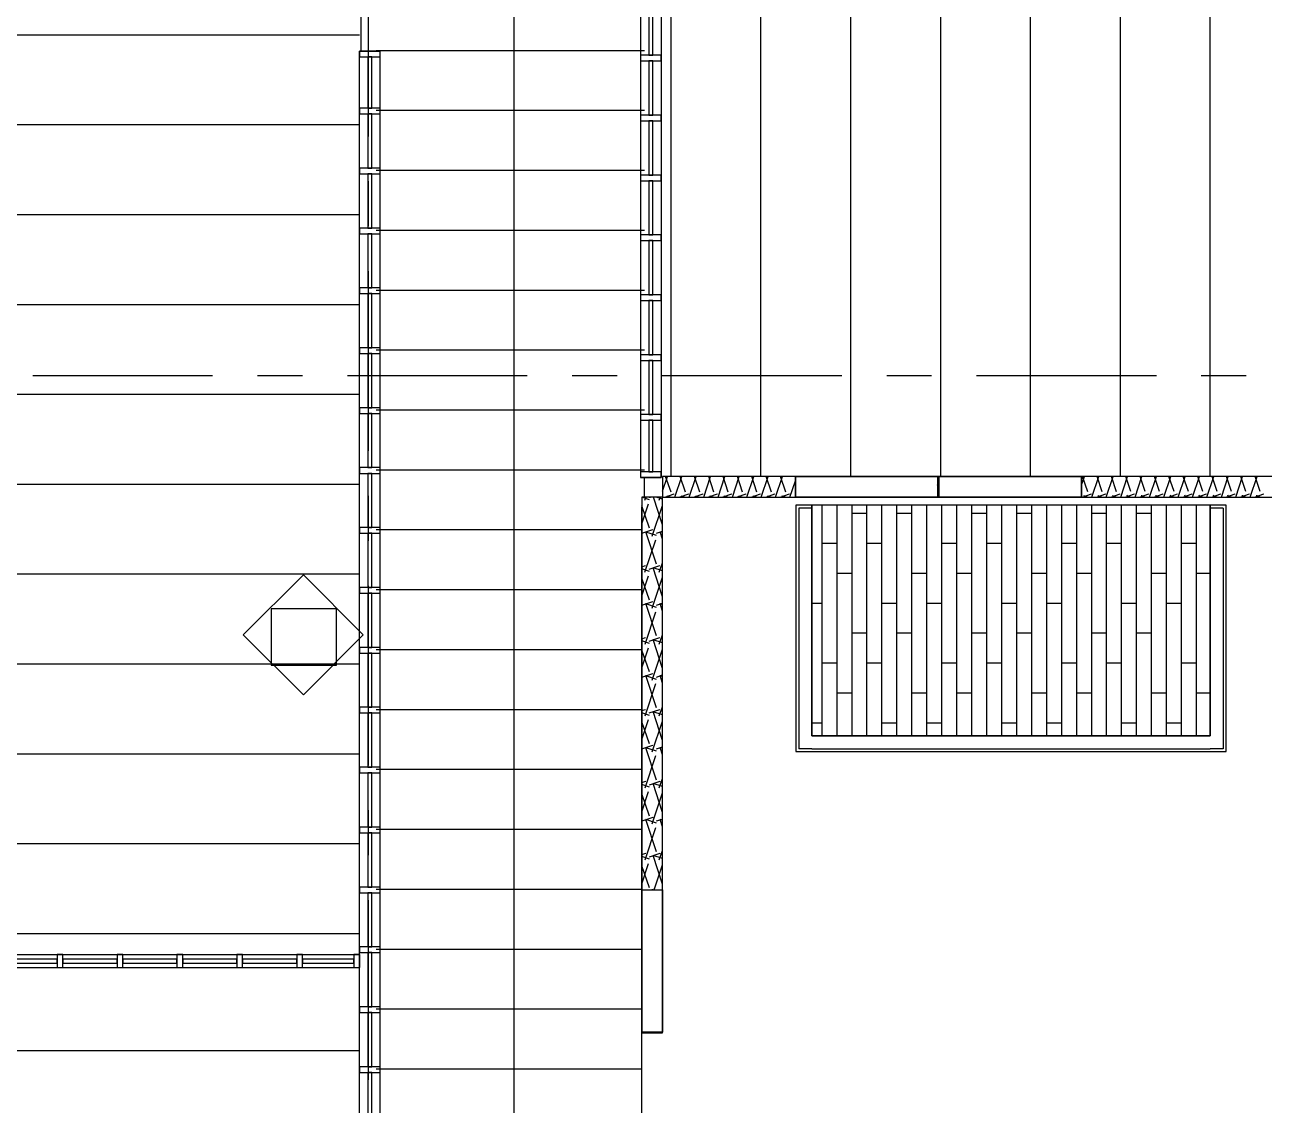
# Model space of a CAD drawing. Extents: x 0 to 3024, y 0 to 2160.
# Drawn here: x 518.8 to 767, y 1172.2 to 1388.6 of the extents above; entities that cross this region are included whole.
import ezdxf

# ---------------------------------------------------------------- set-up
doc = ezdxf.new("R2010")
doc.units = 0
doc.layers.add('CTR-1st_Phase-Structure_S213-THIRD_FLOOR_FRAMING_PLAN', color=7, linetype='CONTINUOUS')

msp = doc.modelspace()

# ---------------------------------------------------------------- linework, layer by layer
at = {"layer": 'CTR-1st_Phase-Structure_S213-THIRD_FLOOR_FRAMING_PLAN', "color": 7}
for points in [[(616.739985, 1153.320025), (616.739985, 1666.980012)], [(586.079985, 1426.680018), (586.079985, 1383.300019)], [(642.059984, 1393.920019), (642.059984, 1381.920019)], [(646.199984, 1393.920019), (646.199984, 1381.920019)], [(585.779985, 1383.300019), (589.919985, 1383.300019)], [(585.779985, 1371.30002), (585.779985, 1383.300019)], [(589.919985, 1371.30002), (589.919985, 1383.300019)], [(642.059984, 1381.920019), (642.059984, 1369.92002)], [(646.199984, 1381.920019), (646.199984, 1369.92002)], [(585.779985, 1359.30002), (585.779985, 1371.30002)], [(589.919985, 1359.30002), (589.919985, 1371.30002)], [(642.059984, 1369.92002), (642.059984, 1357.92002)], [(646.199984, 1369.92002), (646.199984, 1357.92002)], [(585.779985, 1347.30002), (585.779985, 1359.30002)], [(589.919985, 1347.30002), (589.919985, 1359.30002)], [(642.059984, 1357.92002), (642.059984, 1345.92002)], [(646.199984, 1357.92002), (646.199984, 1345.92002)], [(585.779985, 1335.300021), (585.779985, 1347.30002)], [(589.919985, 1335.300021), (589.919985, 1347.30002)], [(642.059984, 1345.92002), (642.059984, 1333.920021)], [(646.199984, 1345.92002), (646.199984, 1333.920021)], [(585.779985, 1323.300021), (585.779985, 1335.300021)], [(589.919985, 1323.300021), (589.919985, 1335.300021)], [(642.059984, 1333.920021), (642.059984, 1321.920021)], [(646.199984, 1333.920021), (646.199984, 1321.920021)], [(585.779985, 1311.300021), (585.779985, 1323.300021)], [(589.919985, 1311.300021), (589.919985, 1323.300021)], [(642.059984, 1321.920021), (642.059984, 1309.920021)], [(646.199984, 1321.920021), (646.199984, 1309.920021)], [(585.779985, 1299.300022), (585.779985, 1311.300021)], [(589.919985, 1299.300022), (589.919985, 1311.300021)], [(642.059984, 1309.920021), (642.059984, 1297.920022)], [(646.199984, 1309.920021), (646.199984, 1297.920022)], [(585.779985, 1287.300022), (585.779985, 1299.300022)], [(589.919985, 1287.300022), (589.919985, 1299.300022)], [(646.199984, 1297.920022), (642.059984, 1297.920022)], [(642.839984, 1294.020022), (642.839984, 1297.920022)], [(673.079983, 1298.160022), (646.499984, 1298.160022), (646.499984, 1294.020022), (673.079983, 1294.020022), (673.079983, 1298.160022), (701.579982, 1298.160022)], [(673.079983, 1298.160022), (673.079983, 1294.020022)], [(701.579982, 1298.160022), (701.579982, 1294.020022)], [(701.879982, 1298.160022), (730.379982, 1298.160022)], [(701.879982, 1294.020022), (701.879982, 1298.160022)], [(794.03998, 1298.160022), (730.379982, 1298.160022), (730.379982, 1294.020022), (817.07998, 1294.020022), (817.07998, 1298.160022)], [(730.379982, 1294.020022), (730.379982, 1298.160022)], [(701.579982, 1294.020022), (673.079983, 1294.020022)], [(730.379982, 1294.020022), (701.879982, 1294.020022)], [(642.359984, 988.980029), (642.359984, 1291.980022)], [(676.379983, 1246.200023), (676.379983, 1291.800022), (676.379983, 1292.400022), (673.799983, 1292.400022), (673.199983, 1292.400022), (673.199983, 1243.020023), (673.799983, 1243.020023), (676.379983, 1243.020023)], [(758.759981, 1292.400022), (673.799983, 1292.400022)], [(673.799983, 1291.800022), (673.799983, 1243.560023)], [(676.379983, 1291.800022), (673.799983, 1291.800022)], [(759.359981, 1243.020023), (759.359981, 1292.400022), (758.759981, 1292.400022), (756.179981, 1292.400022), (756.179981, 1291.800022), (756.179981, 1246.200023)], [(758.759981, 1291.800022), (756.179981, 1291.800022)], [(758.759981, 1291.800022), (758.759981, 1243.560023)], [(585.779985, 1275.300022), (585.779985, 1287.300022)], [(589.919985, 1275.300022), (589.919985, 1287.300022)], [(585.779985, 1263.300022), (585.779985, 1275.300022)], [(589.919985, 1263.300022), (589.919985, 1275.300022)], [(585.779985, 1251.300023), (585.779985, 1263.300022)], [(589.919985, 1251.300023), (589.919985, 1263.300022)], [(585.779985, 1239.300023), (585.779985, 1251.300023)], [(589.919985, 1239.300023), (589.919985, 1251.300023)], [(756.179981, 1246.200023), (676.379983, 1246.200023)], [(676.379983, 1243.560023), (673.799983, 1243.560023)], [(676.379983, 1243.560023), (756.179981, 1243.560023)], [(676.379983, 1243.020023), (756.179981, 1243.020023)], [(758.759981, 1243.560023), (756.179981, 1243.560023)], [(756.179981, 1243.020023), (758.759981, 1243.020023), (759.359981, 1243.020023)], [(585.779985, 1227.300023), (585.779985, 1239.300023)], [(589.919985, 1227.300023), (589.919985, 1239.300023)], [(585.779985, 1215.300024), (585.779985, 1227.300023)], [(589.919985, 1215.300024), (589.919985, 1227.300023)], [(585.779985, 1203.300024), (585.779985, 1215.300024)], [(589.919985, 1203.300024), (589.919985, 1215.300024)], [(642.359984, 1186.800024), (642.359984, 1186.680024), (646.499984, 1186.680024), (646.499984, 1186.800024), (642.359984, 1186.800024), (642.359984, 1215.300024)], [(642.359984, 1215.300024), (646.499984, 1215.300024)], [(646.499984, 1215.300024), (646.499984, 1186.800024)], [(513.779987, 1202.400024), (525.779987, 1202.400024)], [(525.779987, 1202.400024), (537.779987, 1202.400024)], [(537.779987, 1202.400024), (549.779986, 1202.400024)], [(549.779986, 1202.400024), (561.779986, 1202.400024)], [(561.779986, 1202.400024), (573.779986, 1202.400024)], [(573.779986, 1202.400024), (585.779985, 1202.400024)], [(585.779985, 1202.400024), (585.779985, 1203.300024)], [(585.779985, 1202.400024), (585.779985, 1199.760024)], [(589.919985, 1191.300024), (589.919985, 1203.300024)], [(513.779987, 1199.760024), (525.779987, 1199.760024)], [(525.779987, 1199.760024), (537.779987, 1199.760024)], [(537.779987, 1199.760024), (549.779986, 1199.760024)], [(549.779986, 1199.760024), (561.779986, 1199.760024)], [(561.779986, 1199.760024), (573.779986, 1199.760024)], [(573.779986, 1199.760024), (585.779985, 1199.760024)], [(585.779985, 1191.300024), (585.779985, 1199.760024)], [(585.779985, 1179.300025), (585.779985, 1191.300024)], [(589.919985, 1179.300025), (589.919985, 1191.300024)], [(642.359984, 1186.800024), (646.499984, 1186.800024)], [(585.779985, 1167.300025), (585.779985, 1179.300025)], [(589.919985, 1167.300025), (589.919985, 1179.300025)]]:
    msp.add_lwpolyline(points, dxfattribs=at)
at = {"layer": 'CTR-1st_Phase-Structure_S213-THIRD_FLOOR_FRAMING_PLAN', "color": 1}
for points in [[(648.119984, 1566.840015), (648.119984, 1320.660021), (648.119984, 1298.160022)], [(666.119983, 1566.840015), (666.119983, 1320.660021), (666.119983, 1298.160022)], [(684.119983, 1566.840015), (684.119983, 1320.660021), (684.119983, 1298.160022)], [(702.119982, 1566.840015), (702.119982, 1320.660021), (702.119982, 1298.160022)], [(720.119982, 1566.840015), (720.119982, 1320.660021), (720.119982, 1298.160022)], [(738.119982, 1566.840015), (738.119982, 1320.660021), (738.119982, 1298.160022)], [(756.119981, 1550.880015), (756.119981, 1320.660021), (756.119981, 1298.160022)], [(587.579985, 1366.26002), (587.579985, 1402.260019)], [(563.279986, 1386.540019), (331.739992, 1386.540019), (309.239992, 1386.540019)], [(585.779985, 1386.540019), (563.279986, 1386.540019)], [(589.139985, 1383.480019), (602.579985, 1383.480019)], [(602.579985, 1383.480019), (629.399984, 1383.480019), (642.839984, 1383.480019)], [(589.139985, 1371.48002), (602.579985, 1371.48002)], [(602.579985, 1371.48002), (629.399984, 1371.48002), (642.839984, 1371.48002)], [(563.279986, 1368.54002), (331.739992, 1368.54002), (309.239992, 1368.54002)], [(585.779985, 1368.54002), (563.279986, 1368.54002)], [(589.139985, 1359.48002), (602.579985, 1359.48002)], [(602.579985, 1359.48002), (629.399984, 1359.48002), (642.839984, 1359.48002)], [(587.579985, 1348.26002), (587.579985, 1357.26002)], [(563.279986, 1350.54002), (331.739992, 1350.54002), (309.239992, 1350.54002)], [(585.779985, 1350.54002), (563.279986, 1350.54002)], [(589.139985, 1347.48002), (602.579985, 1347.48002)], [(602.579985, 1347.48002), (629.399984, 1347.48002), (642.839984, 1347.48002)], [(587.579985, 1303.260021), (587.579985, 1339.260021)], [(589.139985, 1335.480021), (602.579985, 1335.480021)], [(602.579985, 1335.480021), (629.399984, 1335.480021), (642.839984, 1335.480021)], [(563.279986, 1332.540021), (331.739992, 1332.540021), (309.239992, 1332.540021)], [(585.779985, 1332.540021), (563.279986, 1332.540021)], [(589.139985, 1323.480021), (602.579985, 1323.480021)], [(602.579985, 1323.480021), (629.399984, 1323.480021), (642.839984, 1323.480021)], [(556.379986, 1318.260021), (520.379987, 1318.260021)], [(574.379986, 1318.260021), (565.379986, 1318.260021)], [(619.379985, 1318.260021), (583.379985, 1318.260021)], [(637.379984, 1318.260021), (628.379984, 1318.260021)], [(682.379983, 1318.260021), (646.379984, 1318.260021)], [(700.379982, 1318.260021), (691.379983, 1318.260021)], [(745.379981, 1318.260021), (709.379982, 1318.260021)], [(763.379981, 1318.260021), (754.379981, 1318.260021)], [(563.279986, 1314.540021), (331.739992, 1314.540021), (309.239992, 1314.540021)], [(585.779985, 1314.540021), (563.279986, 1314.540021)], [(589.139985, 1311.480021), (602.579985, 1311.480021)], [(602.579985, 1311.480021), (629.399984, 1311.480021), (642.839984, 1311.480021)], [(589.139985, 1299.480022), (602.579985, 1299.480022)], [(602.579985, 1299.480022), (629.399984, 1299.480022), (642.839984, 1299.480022)], [(563.279986, 1296.540022), (331.739992, 1296.540022), (309.239992, 1296.540022)], [(585.779985, 1296.540022), (563.279986, 1296.540022)], [(587.579985, 1285.260022), (587.579985, 1294.260022)], [(678.359983, 1292.400022), (678.359983, 1246.200023)], [(681.359983, 1292.400022), (681.359983, 1246.200023)], [(684.359983, 1292.400022), (684.359983, 1246.200023)], [(684.359983, 1290.780022), (687.359983, 1290.780022)], [(687.359983, 1292.400022), (687.359983, 1246.200023)], [(690.359983, 1292.400022), (690.359983, 1246.200023)], [(693.359983, 1292.400022), (693.359983, 1246.200023)], [(693.359983, 1290.780022), (696.359983, 1290.780022)], [(696.359983, 1292.400022), (696.359983, 1246.200023)], [(699.359983, 1292.400022), (699.359983, 1246.200023)], [(702.359982, 1292.400022), (702.359982, 1246.200023)], [(705.359982, 1292.400022), (705.359982, 1246.200023)], [(708.359982, 1292.400022), (708.359982, 1246.200023)], [(708.359982, 1290.780022), (711.359982, 1290.780022)], [(711.359982, 1292.400022), (711.359982, 1246.200023)], [(714.359982, 1292.400022), (714.359982, 1246.200023)], [(717.359982, 1292.400022), (717.359982, 1246.200023)], [(717.359982, 1290.780022), (720.359982, 1290.780022)], [(720.359982, 1292.400022), (720.359982, 1246.200023)], [(723.359982, 1292.400022), (723.359982, 1246.200023)], [(726.359982, 1292.400022), (726.359982, 1246.200023)], [(729.359982, 1292.400022), (729.359982, 1246.200023)], [(732.359982, 1292.400022), (732.359982, 1246.200023)], [(732.359982, 1290.780022), (735.359982, 1290.780022)], [(735.359982, 1292.400022), (735.359982, 1246.200023)], [(738.359982, 1292.400022), (738.359982, 1246.200023)], [(741.359981, 1292.400022), (741.359981, 1246.200023)], [(741.359981, 1290.780022), (744.359981, 1290.780022)], [(744.359981, 1292.400022), (744.359981, 1246.200023)], [(747.359981, 1292.400022), (747.359981, 1246.200023)], [(750.359981, 1292.400022), (750.359981, 1246.200023)], [(753.359981, 1292.400022), (753.359981, 1246.200023)], [(589.139985, 1287.480022), (602.459985, 1287.480022)], [(602.459985, 1287.480022), (629.039984, 1287.480022), (642.359984, 1287.480022)], [(678.359983, 1284.780022), (681.359983, 1284.780022)], [(687.359983, 1284.780022), (690.359983, 1284.780022)], [(702.359982, 1284.780022), (705.359982, 1284.780022)], [(711.359982, 1284.780022), (714.359982, 1284.780022)], [(726.359982, 1284.780022), (729.359982, 1284.780022)], [(735.359982, 1284.780022), (738.359982, 1284.780022)], [(750.359981, 1284.780022), (753.359981, 1284.780022)], [(563.279986, 1278.540022), (331.739992, 1278.540022), (309.239992, 1278.540022)], [(585.779985, 1278.540022), (563.279986, 1278.540022)], [(681.359983, 1278.780022), (684.359983, 1278.780022)], [(696.359983, 1278.780022), (699.359983, 1278.780022)], [(705.359982, 1278.780022), (708.359982, 1278.780022)], [(720.359982, 1278.780022), (723.359982, 1278.780022)], [(729.359982, 1278.780022), (732.359982, 1278.780022)], [(744.359981, 1278.780022), (747.359981, 1278.780022)], [(753.359981, 1278.780022), (756.179981, 1278.780022)], [(587.579985, 1240.260023), (587.579985, 1276.260022)], [(589.139985, 1275.480022), (602.459985, 1275.480022)], [(602.459985, 1275.480022), (629.039984, 1275.480022), (642.359984, 1275.480022)], [(676.379983, 1272.780022), (678.359983, 1272.780022)], [(690.359983, 1272.780022), (693.359983, 1272.780022)], [(699.359983, 1272.780022), (702.359982, 1272.780022)], [(714.359982, 1272.780022), (717.359982, 1272.780022)], [(723.359982, 1272.780022), (726.359982, 1272.780022)], [(738.359982, 1272.780022), (741.359981, 1272.780022)], [(747.359981, 1272.780022), (750.359981, 1272.780022)], [(684.359983, 1266.780022), (687.359983, 1266.780022)], [(693.359983, 1266.780022), (696.359983, 1266.780022)], [(708.359982, 1266.780022), (711.359982, 1266.780022)], [(717.359982, 1266.780022), (720.359982, 1266.780022)], [(732.359982, 1266.780022), (735.359982, 1266.780022)], [(741.359981, 1266.780022), (744.359981, 1266.780022)], [(589.139985, 1263.480022), (602.459985, 1263.480022)], [(602.459985, 1263.480022), (629.039984, 1263.480022), (642.359984, 1263.480022)], [(563.279986, 1260.540022), (331.739992, 1260.540022), (309.239992, 1260.540022)], [(585.779985, 1260.540022), (563.279986, 1260.540022)], [(678.359983, 1260.780022), (681.359983, 1260.780022)], [(687.359983, 1260.780022), (690.359983, 1260.780022)], [(702.359982, 1260.780022), (705.359982, 1260.780022)], [(711.359982, 1260.780022), (714.359982, 1260.780022)], [(726.359982, 1260.780022), (729.359982, 1260.780022)], [(735.359982, 1260.780022), (738.359982, 1260.780022)], [(750.359981, 1260.780022), (753.359981, 1260.780022)], [(681.359983, 1254.780023), (684.359983, 1254.780023)], [(696.359983, 1254.780023), (699.359983, 1254.780023)], [(705.359982, 1254.780023), (708.359982, 1254.780023)], [(720.359982, 1254.780023), (723.359982, 1254.780023)], [(729.359982, 1254.780023), (732.359982, 1254.780023)], [(744.359981, 1254.780023), (747.359981, 1254.780023)], [(753.359981, 1254.780023), (756.179981, 1254.780023)], [(589.139985, 1251.480023), (602.459985, 1251.480023)], [(602.459985, 1251.480023), (629.039984, 1251.480023), (642.359984, 1251.480023)], [(676.379983, 1248.780023), (678.359983, 1248.780023)], [(690.359983, 1248.780023), (693.359983, 1248.780023)], [(699.359983, 1248.780023), (702.359982, 1248.780023)], [(714.359982, 1248.780023), (717.359982, 1248.780023)], [(723.359982, 1248.780023), (726.359982, 1248.780023)], [(738.359982, 1248.780023), (741.359981, 1248.780023)], [(747.359981, 1248.780023), (750.359981, 1248.780023)], [(563.279986, 1242.540023), (331.739992, 1242.540023), (309.239992, 1242.540023)], [(585.779985, 1242.540023), (563.279986, 1242.540023)], [(589.139985, 1239.480023), (602.459985, 1239.480023)], [(602.459985, 1239.480023), (629.039984, 1239.480023), (642.359984, 1239.480023)], [(587.579985, 1222.260023), (587.579985, 1231.260023)], [(589.139985, 1227.480023), (602.459985, 1227.480023)], [(602.459985, 1227.480023), (629.039984, 1227.480023), (642.359984, 1227.480023)], [(563.279986, 1224.540023), (331.739992, 1224.540023), (309.239992, 1224.540023)], [(585.779985, 1224.540023), (563.279986, 1224.540023)], [(589.139985, 1215.480024), (602.459985, 1215.480024)], [(602.459985, 1215.480024), (629.039984, 1215.480024), (642.359984, 1215.480024)], [(587.579985, 1177.260025), (587.579985, 1213.260024)], [(563.279986, 1206.540024), (331.739992, 1206.540024), (309.239992, 1206.540024)], [(585.779985, 1206.540024), (563.279986, 1206.540024)], [(589.139985, 1203.480024), (602.459985, 1203.480024)], [(602.459985, 1203.480024), (629.039984, 1203.480024), (642.359984, 1203.480024)], [(589.139985, 1191.480024), (602.459985, 1191.480024)], [(602.459985, 1191.480024), (629.039984, 1191.480024), (642.359984, 1191.480024)], [(563.279986, 1183.080024), (331.739992, 1183.080024), (309.239992, 1183.080024)], [(585.779985, 1183.080024), (563.279986, 1183.080024)], [(589.139985, 1179.480025), (602.459985, 1179.480025)], [(602.459985, 1179.480025), (629.039984, 1179.480025), (642.359984, 1179.480025)]]:
    msp.add_lwpolyline(points, dxfattribs=at)
at = {"layer": 'CTR-1st_Phase-Structure_S213-THIRD_FLOOR_FRAMING_PLAN', "color": 7}
for points in [[(644.519984, 1382.520019), (644.519984, 1393.380019), (643.739984, 1393.380019), (643.739984, 1382.520019)], [(585.779985, 1383.300019), (585.779985, 1382.160019), (589.919985, 1382.160019), (589.919985, 1383.300019)], [(587.459985, 1382.160019), (587.459985, 1371.90002), (588.239985, 1371.90002), (588.239985, 1382.160019)], [(646.199984, 1381.380019), (646.199984, 1382.520019), (642.059984, 1382.520019), (642.059984, 1381.380019)], [(644.519984, 1370.52002), (644.519984, 1381.380019), (643.739984, 1381.380019), (643.739984, 1370.52002)], [(585.779985, 1371.90002), (585.779985, 1370.76002), (589.919985, 1370.76002), (589.919985, 1371.90002)], [(587.459985, 1370.76002), (587.459985, 1359.90002), (588.239985, 1359.90002), (588.239985, 1370.76002)], [(646.199984, 1369.38002), (646.199984, 1370.52002), (642.059984, 1370.52002), (642.059984, 1369.38002)], [(644.519984, 1358.52002), (644.519984, 1369.38002), (643.739984, 1369.38002), (643.739984, 1358.52002)], [(585.779985, 1359.90002), (585.779985, 1358.76002), (589.919985, 1358.76002), (589.919985, 1359.90002)], [(587.459985, 1358.76002), (587.459985, 1347.90002), (588.239985, 1347.90002), (588.239985, 1358.76002)], [(646.199984, 1357.38002), (646.199984, 1358.52002), (642.059984, 1358.52002), (642.059984, 1357.38002)], [(644.519984, 1346.52002), (644.519984, 1357.38002), (643.739984, 1357.38002), (643.739984, 1346.52002)], [(585.779985, 1347.90002), (585.779985, 1346.76002), (589.919985, 1346.76002), (589.919985, 1347.90002)], [(587.459985, 1346.76002), (587.459985, 1335.900021), (588.239985, 1335.900021), (588.239985, 1346.76002)], [(646.199984, 1345.38002), (646.199984, 1346.52002), (642.059984, 1346.52002), (642.059984, 1345.38002)], [(644.519984, 1334.520021), (644.519984, 1345.38002), (643.739984, 1345.38002), (643.739984, 1334.520021)], [(585.779985, 1335.900021), (585.779985, 1334.760021), (589.919985, 1334.760021), (589.919985, 1335.900021)], [(587.459985, 1334.760021), (587.459985, 1323.900021), (588.239985, 1323.900021), (588.239985, 1334.760021)], [(646.199984, 1333.380021), (646.199984, 1334.520021), (642.059984, 1334.520021), (642.059984, 1333.380021)], [(644.519984, 1322.520021), (644.519984, 1333.380021), (643.739984, 1333.380021), (643.739984, 1322.520021)], [(585.779985, 1323.900021), (585.779985, 1322.760021), (589.919985, 1322.760021), (589.919985, 1323.900021)], [(587.459985, 1322.760021), (587.459985, 1311.900021), (588.239985, 1311.900021), (588.239985, 1322.760021)], [(646.199984, 1321.380021), (646.199984, 1322.520021), (642.059984, 1322.520021), (642.059984, 1321.380021)], [(644.519984, 1310.520021), (644.519984, 1321.380021), (643.739984, 1321.380021), (643.739984, 1310.520021)], [(585.779985, 1311.900021), (585.779985, 1310.760021), (589.919985, 1310.760021), (589.919985, 1311.900021)], [(587.459985, 1310.760021), (587.459985, 1299.900022), (588.239985, 1299.900022), (588.239985, 1310.760021)], [(646.199984, 1309.380021), (646.199984, 1310.520021), (642.059984, 1310.520021), (642.059984, 1309.380021)], [(644.519984, 1299.060022), (644.519984, 1309.380021), (643.739984, 1309.380021), (643.739984, 1299.060022)], [(585.779985, 1299.900022), (585.779985, 1298.760022), (589.919985, 1298.760022), (589.919985, 1299.900022)], [(587.459985, 1298.760022), (587.459985, 1287.900022), (588.239985, 1287.900022), (588.239985, 1298.760022)], [(646.199984, 1297.920022), (646.199984, 1299.060022), (642.059984, 1299.060022), (642.059984, 1297.920022)], [(646.499984, 1298.160022), (646.499984, 1294.020022), (1641.479959, 1294.020022), (1641.479959, 1298.160022)], [(701.879982, 1298.160022), (701.579982, 1298.160022), (701.579982, 1294.020022), (701.879982, 1294.020022)], [(642.359984, 1294.020022), (642.359984, 1186.680024), (646.499984, 1186.680024), (646.499984, 1294.020022)], [(642.359984, 1294.020022), (642.359984, 1215.300024), (646.499984, 1215.300024), (646.499984, 1294.020022)], [(676.379983, 1292.400022), (676.379983, 1246.200023), (756.179981, 1246.200023), (756.179981, 1292.400022)], [(585.779985, 1287.900022), (585.779985, 1286.760022), (589.919985, 1286.760022), (589.919985, 1287.900022)], [(587.459985, 1286.760022), (587.459985, 1275.900022), (588.239985, 1275.900022), (588.239985, 1286.760022)], [(574.559986, 1278.420022), (586.559985, 1266.420022), (574.559986, 1254.360023), (562.499986, 1266.420022)], [(585.779985, 1275.900022), (585.779985, 1274.760022), (589.919985, 1274.760022), (589.919985, 1275.900022)], [(587.459985, 1274.760022), (587.459985, 1263.900022), (588.239985, 1263.900022), (588.239985, 1274.760022)], [(568.079986, 1271.640022), (568.079986, 1260.360022), (581.219985, 1260.360022), (581.219985, 1271.640022)], [(585.779985, 1263.900022), (585.779985, 1262.760022), (589.919985, 1262.760022), (589.919985, 1263.900022)], [(587.459985, 1262.760022), (587.459985, 1251.900023), (588.239985, 1251.900023), (588.239985, 1262.760022)], [(585.779985, 1251.900023), (585.779985, 1250.760023), (589.919985, 1250.760023), (589.919985, 1251.900023)], [(587.459985, 1250.760023), (587.459985, 1239.900023), (588.239985, 1239.900023), (588.239985, 1250.760023)], [(585.779985, 1239.900023), (585.779985, 1238.760023), (589.919985, 1238.760023), (589.919985, 1239.900023)], [(587.459985, 1238.760023), (587.459985, 1227.900023), (588.239985, 1227.900023), (588.239985, 1238.760023)], [(585.779985, 1227.900023), (585.779985, 1226.760023), (589.919985, 1226.760023), (589.919985, 1227.900023)], [(587.459985, 1226.760023), (587.459985, 1215.900024), (588.239985, 1215.900024), (588.239985, 1226.760023)], [(585.779985, 1215.900024), (585.779985, 1214.760024), (589.919985, 1214.760024), (589.919985, 1215.900024)], [(587.459985, 1214.760024), (587.459985, 1203.900024), (588.239985, 1203.900024), (588.239985, 1214.760024)], [(585.779985, 1203.900024), (585.779985, 1202.760024), (589.919985, 1202.760024), (589.919985, 1203.900024)], [(525.239987, 1201.440024), (514.379987, 1201.440024), (514.379987, 1200.660024), (525.239987, 1200.660024)], [(526.379987, 1202.400024), (525.239987, 1202.400024), (525.239987, 1199.760024), (526.379987, 1199.760024)], [(537.239987, 1201.440024), (526.379987, 1201.440024), (526.379987, 1200.660024), (537.239987, 1200.660024)], [(538.379987, 1202.400024), (537.239987, 1202.400024), (537.239987, 1199.760024), (538.379987, 1199.760024)], [(549.239986, 1201.440024), (538.379987, 1201.440024), (538.379987, 1200.660024), (549.239986, 1200.660024)], [(550.379986, 1202.400024), (549.239986, 1202.400024), (549.239986, 1199.760024), (550.379986, 1199.760024)], [(561.239986, 1201.440024), (550.379986, 1201.440024), (550.379986, 1200.660024), (561.239986, 1200.660024)], [(562.379986, 1202.400024), (561.239986, 1202.400024), (561.239986, 1199.760024), (562.379986, 1199.760024)], [(573.239986, 1201.440024), (562.379986, 1201.440024), (562.379986, 1200.660024), (573.239986, 1200.660024)], [(574.379986, 1202.400024), (573.239986, 1202.400024), (573.239986, 1199.760024), (574.379986, 1199.760024)], [(584.639985, 1201.440024), (574.379986, 1201.440024), (574.379986, 1200.660024), (584.639985, 1200.660024)], [(585.779985, 1202.400024), (584.639985, 1202.400024), (584.639985, 1199.760024), (585.779985, 1199.760024)], [(587.459985, 1202.760024), (587.459985, 1191.900024), (588.239985, 1191.900024), (588.239985, 1202.760024)], [(585.779985, 1191.900024), (585.779985, 1190.760024), (589.919985, 1190.760024), (589.919985, 1191.900024)], [(587.459985, 1190.760024), (587.459985, 1179.900025), (588.239985, 1179.900025), (588.239985, 1190.760024)], [(585.779985, 1179.900025), (585.779985, 1178.760025), (589.919985, 1178.760025), (589.919985, 1179.900025)], [(587.459985, 1178.760025), (587.459985, 1167.900025), (588.239985, 1167.900025), (588.239985, 1178.760025)]]:
    msp.add_lwpolyline(points, close=True, dxfattribs=at)
at = {"layer": 'CTR-1st_Phase-Structure_S213-THIRD_FLOOR_FRAMING_PLAN', "color": 2}
for points in [[(646.499984, 1295.220022), (647.459984, 1298.160022)], [(648.179984, 1294.980022), (647.099984, 1298.160022)], [(648.959984, 1294.020022), (650.339984, 1298.160022)], [(651.059984, 1294.980022), (649.979984, 1298.160022)], [(651.839984, 1294.020022), (653.219984, 1298.160022)], [(653.939984, 1294.980022), (652.859984, 1298.160022)], [(654.719984, 1294.020022), (656.099984, 1298.160022)], [(656.759984, 1294.980022), (655.739984, 1298.160022)], [(657.599984, 1294.020022), (658.979984, 1298.160022)], [(659.639984, 1294.980022), (658.619984, 1298.160022)], [(660.479983, 1294.020022), (661.859983, 1298.160022)], [(662.519983, 1294.980022), (661.499983, 1298.160022)], [(663.359983, 1294.020022), (664.739983, 1298.160022)], [(665.399983, 1294.980022), (664.379983, 1298.160022)], [(666.239983, 1294.020022), (667.619983, 1298.160022)], [(668.279983, 1294.980022), (667.259983, 1298.160022)], [(669.119983, 1294.020022), (670.499983, 1298.160022)], [(671.159983, 1294.980022), (670.139983, 1298.160022)], [(671.999983, 1294.020022), (673.079983, 1297.260022)], [(673.079983, 1297.980022), (673.019983, 1298.160022)], [(701.579982, 1296.420022), (701.879982, 1297.260022)], [(701.879982, 1297.980022), (701.819982, 1298.160022)], [(730.379982, 1296.420022), (730.979982, 1298.160022)], [(731.639982, 1295.040022), (730.619982, 1298.160022)], [(732.479982, 1294.020022), (733.859982, 1298.160022)], [(734.519982, 1295.040022), (733.499982, 1298.160022)], [(735.359982, 1294.020022), (736.739982, 1298.160022)], [(737.399982, 1295.040022), (736.379982, 1298.160022)], [(738.239982, 1294.020022), (739.619982, 1298.160022)], [(740.279981, 1295.100022), (739.259982, 1298.160022)], [(741.119981, 1294.020022), (742.499981, 1298.160022)], [(743.159981, 1295.100022), (742.139981, 1298.160022)], [(743.999981, 1294.020022), (745.379981, 1298.160022)], [(746.039981, 1295.100022), (745.019981, 1298.160022)], [(746.879981, 1294.020022), (748.259981, 1298.160022)], [(748.919981, 1295.100022), (747.899981, 1298.160022)], [(749.759981, 1294.020022), (751.139981, 1298.160022)], [(751.799981, 1295.100022), (750.779981, 1298.160022)], [(752.639981, 1294.020022), (754.019981, 1298.160022)], [(754.679981, 1295.100022), (753.659981, 1298.160022)], [(755.519981, 1294.020022), (756.899981, 1298.160022)], [(757.559981, 1295.100022), (756.539981, 1298.160022)], [(758.399981, 1294.020022), (759.779981, 1298.160022)], [(760.439981, 1295.100022), (759.419981, 1298.160022)], [(761.279981, 1294.020022), (762.659981, 1298.160022)], [(763.319981, 1295.100022), (762.299981, 1298.160022)], [(764.159981, 1294.020022), (765.539981, 1298.160022)], [(766.199981, 1295.100022), (765.179981, 1298.160022)], [(643.859984, 1293.480022), (642.359984, 1294.020022)], [(642.959984, 1293.360022), (643.199984, 1294.020022)], [(643.799984, 1293.960022), (644.039984, 1294.020022)], [(646.499984, 1288.440022), (644.639984, 1294.020022)], [(646.499984, 1293.600022), (645.179984, 1294.020022)], [(645.839984, 1293.360022), (646.079984, 1294.020022)], [(646.919984, 1294.020022), (648.839984, 1294.680022), (648.839984, 1294.680022)], [(647.519984, 1294.020022), (647.459984, 1294.260022)], [(648.059984, 1294.020022), (647.459984, 1294.200022), (647.459984, 1294.200022)], [(649.799984, 1294.020022), (651.719984, 1294.680022), (651.719984, 1294.680022)], [(650.399984, 1294.020022), (650.339984, 1294.260022)], [(650.939984, 1294.020022), (650.339984, 1294.200022), (650.339984, 1294.200022)], [(652.679984, 1294.020022), (654.599984, 1294.680022), (654.599984, 1294.680022)], [(653.279984, 1294.020022), (653.219984, 1294.260022)], [(653.819984, 1294.020022), (653.219984, 1294.200022), (653.219984, 1294.200022)], [(655.559984, 1294.020022), (657.479984, 1294.680022), (657.479984, 1294.680022)], [(656.159984, 1294.020022), (656.039984, 1294.260022)], [(656.699984, 1294.020022), (656.099984, 1294.200022), (656.099984, 1294.200022)], [(658.439984, 1294.020022), (660.359983, 1294.680022), (660.359983, 1294.680022)], [(659.039984, 1294.020022), (658.919984, 1294.260022)], [(659.579984, 1294.020022), (658.979984, 1294.200022), (658.979984, 1294.200022)], [(661.319983, 1294.020022), (663.239983, 1294.680022), (663.239983, 1294.680022)], [(661.919983, 1294.020022), (661.799983, 1294.260022)], [(662.459983, 1294.020022), (661.859983, 1294.200022), (661.859983, 1294.200022)], [(664.199983, 1294.020022), (666.119983, 1294.680022), (666.119983, 1294.680022)], [(664.799983, 1294.020022), (664.679983, 1294.260022)], [(665.339983, 1294.020022), (664.739983, 1294.200022), (664.739983, 1294.200022)], [(667.139983, 1294.020022), (668.999983, 1294.680022), (668.999983, 1294.680022)], [(667.679983, 1294.020022), (667.559983, 1294.260022)], [(668.219983, 1294.020022), (667.619983, 1294.200022), (667.619983, 1294.200022)], [(670.019983, 1294.020022), (671.879983, 1294.680022), (671.879983, 1294.680022)], [(670.559983, 1294.020022), (670.439983, 1294.260022)], [(671.099983, 1294.020022), (670.499983, 1294.200022), (670.499983, 1294.200022)], [(672.899983, 1294.020022), (673.079983, 1294.080022)], [(701.699982, 1294.020022), (701.879982, 1294.080022)], [(730.499982, 1294.020022), (732.359982, 1294.680022), (732.359982, 1294.680022)], [(731.039982, 1294.020022), (730.919982, 1294.320022)], [(731.579982, 1294.020022), (730.979982, 1294.200022), (730.979982, 1294.200022)], [(733.379982, 1294.020022), (735.239982, 1294.680022), (735.239982, 1294.680022)], [(733.919982, 1294.020022), (733.799982, 1294.320022)], [(734.459982, 1294.020022), (733.859982, 1294.200022), (733.859982, 1294.200022)], [(736.259982, 1294.020022), (738.119982, 1294.680022), (738.119982, 1294.680022)], [(736.799982, 1294.020022), (736.679982, 1294.320022)], [(737.339982, 1294.020022), (736.739982, 1294.200022), (736.739982, 1294.200022)], [(739.139982, 1294.020022), (740.999981, 1294.680022), (740.999981, 1294.680022)], [(739.679982, 1294.020022), (739.559982, 1294.380022)], [(740.219981, 1294.020022), (739.619982, 1294.200022), (739.619982, 1294.200022)], [(742.019981, 1294.020022), (743.879981, 1294.680022), (743.879981, 1294.680022)], [(742.559981, 1294.020022), (742.439981, 1294.380022)], [(743.099981, 1294.020022), (742.499981, 1294.200022), (742.499981, 1294.200022)], [(744.899981, 1294.020022), (746.759981, 1294.680022), (746.759981, 1294.680022)], [(745.439981, 1294.020022), (745.319981, 1294.380022)], [(746.039981, 1294.020022), (745.379981, 1294.200022), (745.379981, 1294.200022)], [(747.779981, 1294.020022), (749.639981, 1294.680022), (749.639981, 1294.680022)], [(748.319981, 1294.020022), (748.199981, 1294.380022)], [(748.919981, 1294.020022), (748.259981, 1294.200022), (748.259981, 1294.200022)], [(750.659981, 1294.020022), (752.519981, 1294.680022), (752.519981, 1294.680022)], [(751.199981, 1294.020022), (751.079981, 1294.380022)], [(751.799981, 1294.020022), (751.139981, 1294.200022), (751.139981, 1294.200022)], [(753.539981, 1294.020022), (755.399981, 1294.680022), (755.399981, 1294.680022)], [(754.079981, 1294.020022), (753.959981, 1294.380022)], [(754.679981, 1294.020022), (754.019981, 1294.200022), (754.019981, 1294.200022)], [(756.419981, 1294.020022), (758.279981, 1294.680022), (758.279981, 1294.680022)], [(756.959981, 1294.020022), (756.839981, 1294.380022)], [(757.559981, 1294.020022), (756.899981, 1294.200022), (756.899981, 1294.200022)], [(759.299981, 1294.020022), (761.159981, 1294.680022), (761.159981, 1294.680022)], [(759.839981, 1294.020022), (759.719981, 1294.380022)], [(760.439981, 1294.020022), (759.779981, 1294.260022), (759.779981, 1294.260022)], [(762.179981, 1294.020022), (764.039981, 1294.680022), (764.039981, 1294.680022)], [(762.719981, 1294.020022), (762.599981, 1294.380022)], [(763.319981, 1294.020022), (762.659981, 1294.260022), (762.659981, 1294.260022)], [(765.059981, 1294.020022), (766.919981, 1294.680022), (766.919981, 1294.680022)], [(765.599981, 1294.020022), (765.479981, 1294.380022)], [(766.199981, 1294.020022), (765.539981, 1294.260022), (765.539981, 1294.260022)], [(642.359984, 1288.620022), (643.679984, 1292.640022)], [(643.859984, 1287.780022), (642.359984, 1292.220022)], [(644.399984, 1286.160022), (646.499984, 1292.340022)], [(642.359984, 1286.760022), (644.519984, 1287.480022), (644.519984, 1287.480022)], [(642.419984, 1286.280022), (642.359984, 1286.340022)], [(645.299984, 1280.580022), (643.139984, 1287.060022)], [(645.299984, 1286.280022), (643.139984, 1287.000022), (643.139984, 1287.000022)], [(645.239984, 1286.760022), (646.499984, 1287.180022)], [(646.499984, 1285.560022), (646.019984, 1287.060022)], [(646.499984, 1286.880022), (646.019984, 1287.000022), (646.019984, 1287.000022)], [(642.959984, 1278.960022), (645.119984, 1285.440022)], [(645.839984, 1278.960022), (646.499984, 1280.820022)], [(642.419984, 1280.580022), (642.359984, 1280.700022)], [(642.359984, 1280.040022), (643.079984, 1280.280022), (643.079984, 1280.280022)], [(643.859984, 1279.080022), (642.359984, 1279.620022)], [(643.799984, 1279.560022), (645.959984, 1280.280022), (645.959984, 1280.280022)], [(646.499984, 1274.040022), (644.579984, 1279.860022)], [(646.499984, 1279.200022), (644.579984, 1279.800022), (644.579984, 1279.800022)], [(642.359984, 1274.220022), (643.679984, 1278.240022)], [(643.859984, 1273.380022), (642.359984, 1277.760022)], [(644.399984, 1271.760022), (646.499984, 1277.940022)], [(642.359984, 1272.360022), (644.519984, 1273.080022), (644.519984, 1273.080022)], [(642.419984, 1271.880022), (642.359984, 1271.940022)], [(643.019984, 1264.560022), (645.119984, 1271.040022)], [(645.299984, 1266.180022), (643.139984, 1272.660022)], [(645.299984, 1271.880022), (643.139984, 1272.600022), (643.139984, 1272.600022)], [(645.239984, 1272.360022), (646.499984, 1272.780022)], [(646.499984, 1271.160022), (646.019984, 1272.660022)], [(646.499984, 1272.480022), (646.019984, 1272.600022), (646.019984, 1272.600022)], [(642.419984, 1266.180022), (642.359984, 1266.240022)], [(645.839984, 1264.560022), (646.499984, 1266.420022)], [(642.359984, 1265.640022), (643.079984, 1265.880022), (643.079984, 1265.880022)], [(643.859984, 1264.680022), (642.359984, 1265.220022)], [(642.359984, 1259.820023), (643.679984, 1263.840022)], [(643.799984, 1265.160022), (645.959984, 1265.880022), (645.959984, 1265.880022)], [(644.399984, 1257.360023), (646.499984, 1263.540022)], [(646.499984, 1259.640023), (644.579984, 1265.460022)], [(646.499984, 1264.800022), (644.579984, 1265.400022), (644.579984, 1265.400022)], [(643.859984, 1258.980023), (642.359984, 1263.360022)], [(642.359984, 1257.960023), (644.519984, 1258.680023), (644.519984, 1258.680023)], [(642.419984, 1257.480023), (642.359984, 1257.540023)], [(643.019984, 1250.160023), (645.119984, 1256.640023)], [(645.299984, 1251.780023), (643.139984, 1258.260023)], [(645.299984, 1257.480023), (643.139984, 1258.200023), (643.139984, 1258.200023)], [(645.239984, 1257.960023), (646.499984, 1258.380023)], [(646.499984, 1256.760023), (646.019984, 1258.260023)], [(646.499984, 1258.080023), (646.019984, 1258.200023), (646.019984, 1258.200023)], [(642.419984, 1251.780023), (642.359984, 1251.840023)], [(642.359984, 1251.240023), (643.079984, 1251.480023), (643.079984, 1251.480023)], [(643.799984, 1250.760023), (645.959984, 1251.480023), (645.959984, 1251.480023)], [(646.499984, 1245.240023), (644.579984, 1251.060023)], [(645.839984, 1250.160023), (646.499984, 1252.020023)], [(643.859984, 1250.280023), (642.359984, 1250.820023)], [(642.359984, 1245.420023), (643.679984, 1249.440023)], [(643.859984, 1244.580023), (642.359984, 1248.960023)], [(644.399984, 1242.960023), (646.499984, 1249.140023)], [(646.499984, 1250.400023), (644.579984, 1251.000023), (644.579984, 1251.000023)], [(642.359984, 1243.560023), (644.519984, 1244.280023), (644.519984, 1244.280023)], [(645.299984, 1243.080023), (643.139984, 1243.800023), (643.139984, 1243.800023)], [(645.299984, 1237.320023), (643.139984, 1243.800023)], [(645.239984, 1243.560023), (646.499984, 1243.980023)], [(646.499984, 1242.360023), (646.019984, 1243.860023)], [(646.499984, 1243.680023), (646.019984, 1243.800023), (646.019984, 1243.800023)], [(642.419984, 1243.080023), (642.359984, 1243.140023)], [(643.019984, 1235.760023), (645.119984, 1242.240023)], [(642.419984, 1237.320023), (642.359984, 1237.440023)], [(642.359984, 1236.840023), (643.139984, 1237.080023), (643.139984, 1237.080023)], [(643.859984, 1235.880023), (642.359984, 1236.420023)], [(643.859984, 1236.360023), (646.019984, 1237.080023), (646.019984, 1237.080023)], [(646.499984, 1236.000023), (644.579984, 1236.600023), (644.579984, 1236.600023)], [(646.499984, 1230.840023), (644.579984, 1236.600023)], [(645.839984, 1235.760023), (646.499984, 1237.620023)], [(642.359984, 1230.960023), (643.679984, 1235.040023)], [(643.859984, 1230.120023), (642.359984, 1234.560023)], [(644.399984, 1228.560023), (646.499984, 1234.740023)], [(642.419984, 1228.680023), (642.359984, 1228.740023)], [(642.419984, 1229.160023), (644.579984, 1229.880023), (644.579984, 1229.880023)], [(645.299984, 1228.680023), (643.139984, 1229.400023), (643.139984, 1229.400023)], [(645.299984, 1222.920023), (643.139984, 1229.400023)], [(645.299984, 1229.160023), (646.499984, 1229.520023)], [(646.499984, 1229.280023), (646.019984, 1229.400023), (646.019984, 1229.400023)], [(646.499984, 1227.960023), (646.019984, 1229.400023)], [(643.019984, 1221.360023), (645.119984, 1227.840023)], [(642.419984, 1222.920023), (642.359984, 1223.040023)], [(642.359984, 1222.440023), (643.139984, 1222.680023), (643.139984, 1222.680023)], [(643.859984, 1221.480023), (642.359984, 1222.020023)], [(643.859984, 1221.960023), (646.019984, 1222.680023), (646.019984, 1222.680023)], [(646.499984, 1221.600023), (644.579984, 1222.200023), (644.579984, 1222.200023)], [(646.499984, 1216.440024), (644.579984, 1222.200023)], [(645.839984, 1221.360023), (646.499984, 1223.220023)], [(642.359984, 1216.560024), (643.679984, 1220.640023)], [(643.859984, 1215.720024), (642.359984, 1220.160023)], [(644.819984, 1215.300024), (646.499984, 1220.340023)], [(644.099984, 1215.300024), (644.579984, 1215.480024), (644.579984, 1215.480024)], [(644.519984, 1186.680024), (644.579984, 1186.680024), (644.579984, 1186.680024)], [(644.879984, 1186.680024), (644.939984, 1186.800024)]]:
    msp.add_lwpolyline(points, dxfattribs=at)

doc.saveas('drawing.dxf')
